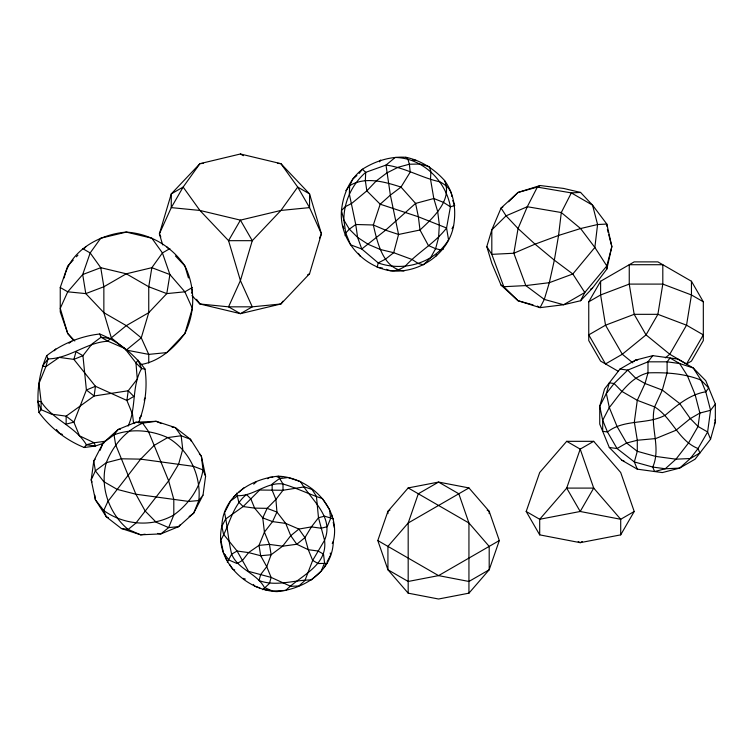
<?xml version="1.0" encoding="UTF-8"?>
<svg xmlns="http://www.w3.org/2000/svg" width="753" height="753" viewBox="0 0 753 753"><rect width="100%" height="100%" fill="white"/><g stroke="black" fill="none" stroke-linecap="round" stroke-linejoin="round"><path stroke-width="1.13" d="M453.598 225.891C456.337 210.031 454.21 193.634 444.496 180.428C434.152 168.973 421.049 160.483 405.848 157.273C390.336 156.295 375.436 160.963 362.409 169.237C349.514 179.365 343.076 194.594 341.467 210.605C339.019 239.661 362.297 266.186 390.374 270.788C418.659 273.876 448.186 254.542 453.598 225.891L451.988 228.714M138.561 422.706C145.282 405.923 147.607 386.986 145.018 369.083C133.62 353.59 117.581 341.165 99.725 334.003C80.618 336.12 61.831 343.801 46.705 355.68C38.987 373.3 36.248 393.405 38.968 412.446C50.366 427.93 66.405 440.364 84.261 447.517L95.452 445.992L103.848 443.141M333.315 541.492C341.401 508.388 309.991 477.383 278.224 476.178C251.041 478.739 222.672 496.302 221.853 526.3C213.767 559.413 245.177 590.418 276.944 591.623C304.137 589.062 332.497 571.499 333.315 541.492L332.252 543.562M203.009 495.145L205.588 476.225L201.409 456.384L190.49 439.3L175.393 427.61L156.125 421.304L135.879 422.226L118.202 429.455L103.105 442.98L93.777 460.987L91.198 479.906L95.367 499.738L106.295 516.822L121.384 528.512L140.651 534.818L160.907 533.896L178.583 526.676L193.681 513.141L203.009 495.145L198.839 500.529L193.681 513.141L189.125 516.539M606.824 269.113L611.85 246.589L606.824 224.065L592.555 205.155L580.582 192.439L563.583 188.429L540.08 185.53L518.055 192.439L501.056 208.054L491.813 229.863L486.796 246.589L491.813 263.315L501.056 285.123L518.055 300.739L540.08 307.648L563.583 304.749L580.582 300.739L592.555 288.023L606.824 269.113L606.824 265.96L611.85 246.589L608.772 234.748M345.09 235.708L345.731 232.978L343.867 220.055L341.467 210.605L345.09 206.802L351.726 203.404L366.833 190.857L376.218 180.965L386.844 172.936L398.111 167.26L409.378 164.229L420.005 164.032L429.389 166.686L430.876 171.722L430.509 179.167L433.813 198.519L437.7 211.593L439.328 224.808L438.613 237.411L435.601 248.688L430.452 257.987L423.468 264.792L418.367 263.559L412.107 259.512L393.687 252.697L380.425 249.525L368.161 244.33L357.609 237.411L349.354 229.166L343.867 220.055C343.773 201.851 352.065 184.306 365.713 172.343L385.997 165.067L395.221 157.462C422.546 157.998 445.663 180.475 450.407 206.811L446.567 228.008L448.543 239.802C434.415 263.202 403.392 271.984 378.213 262.919L361.769 248.998L350.569 244.81L345.731 232.978L349.354 229.166L355.745 224.498L373.337 224.987L385.592 230.183L398.563 234.465L419.995 230.004C432.947 217.918 452.948 199.959 444.496 180.428M710.568 439.206L715.35 421.991L715.35 404.126L705.787 380.745L693.268 367.991L677.804 359.059L652.766 355.651L635.466 360.122L620.001 369.055L604.527 389.028L599.746 406.234L599.746 424.099L609.309 447.489L621.827 460.234L637.292 469.166L662.329 472.583L679.63 468.112L695.094 459.179L710.568 439.206L707.613 431.977L710.568 410.3L705.787 391.786L701.005 380.096L693.268 367.991L679.63 363.53L667.111 361.826L647.985 361.826L627.729 370.109L614.09 383.503L606.353 393.49L599.746 406.234L602.701 420.287L607.483 431.977L617.046 448.543L634.337 461.937L652.766 467.058L665.285 468.761L679.63 468.112L690.313 458.53L698.05 448.543L707.613 431.977L698.05 426.462L690.313 418.583L679.63 403.476L662.329 390.082L645.029 383.503L635.466 377.978L627.729 370.109L620.001 369.055M64.156 277.942C69.954 250.373 99.998 234.211 126.297 232.093C149.988 233.646 171.675 246.165 184.862 265.903C195.356 287.194 195.356 312.241 184.862 333.532C174.103 348.093 159.288 361.534 140.886 364.537M191.949 295.59L199.912 303.986L240.414 313.672L280.916 303.986L309.558 273.753L321.427 233.835L309.558 193.907L280.916 163.674L240.414 153.988L199.912 163.674L171.27 193.907L159.401 233.835L162.695 244.923M73.719 340.441L67.732 333.532L60.249 311.93L60.249 287.505L67.732 265.903L73.229 260.105M377.799 540.55L387.927 511.315L408.182 487.925L438.557 482.08L468.94 487.925L489.196 511.315L499.314 540.55L489.196 569.776L468.94 593.166L438.557 599.011L408.182 593.166L387.927 569.776L377.799 540.55L438.557 575.621L468.94 581.467L489.196 569.776L489.196 546.396L468.94 523.006L408.182 487.925M526.196 511.485L539.694 472.507L566.698 441.324L593.703 441.324L620.707 472.507L634.214 511.485L620.707 534.865L580.205 542.668L539.694 534.865L526.196 511.485L539.694 519.278L580.205 511.485L620.707 519.278L634.214 511.485M128.104 426.104C136.557 407.966 131.446 386.411 141.555 368.612L138.1 360.15L135.954 362.908L137.281 379.07L128.226 390.76L126.899 400.455L132.5 414.15L133.554 423.13M100.093 450.341L103.105 442.98L114.032 434.839L118.202 429.455L120.405 429.248M144.152 400.107L145.018 397.989M191.413 293.143L192.344 291.082L191.695 288.888M319.526 238.033L321.427 233.835L309.558 207.612L297.699 187.064L280.916 163.674L277.481 163.335M580.582 300.739L584.799 292.503L606.824 265.96L594.851 247.445L580.582 228.536L561.296 212.534L527.298 206.727L506.082 215.819L491.813 229.863L491.813 254.354L503.795 286.705L518.055 300.739L533.058 304.89M324.552 566.811L326.058 563.893M327.075 561.945L330.605 555.121L330.266 552.994M714.333 423.958L715.35 421.991L714.898 419.835M618.392 371.361L600.612 361.101L588.752 340.554L588.752 301.802L600.612 281.255L634.167 261.884L657.896 261.884L691.452 281.255L703.321 301.802L703.321 340.554L691.452 361.101L686.52 363.953L669.765 354.249L646.036 334.878L634.167 314.33L629.254 284.097L629.254 264.717L662.809 264.717L662.809 284.097L657.896 314.33L646.036 334.878L622.307 354.249L605.525 363.934L588.752 334.878L605.525 325.192L634.167 314.33L657.896 314.33L686.538 325.192L703.321 334.878L686.538 363.934M379.531 161.82L380.642 160.041M282.93 301.181L280.916 303.986L252.274 306.829L228.554 306.829L199.912 303.986L196.552 299.308M54.367 350.738L55.769 348.931M38.968 412.446L41.114 409.679L41.114 401.688L38.968 383.531L45.886 366.617L48.032 358.917L46.705 355.68M84.261 447.517L86.397 444.759L94.134 442.764L105.458 441.22M95.17 459.189L93.777 460.987L95.367 470.832L103.716 481.609L117.214 489.403L135.879 494.222L188.899 501.451L198.839 500.529C201.343 475.764 189.417 450.172 167.655 437.597C150.779 430.076 131.521 428.306 114.032 434.839L115.623 444.694L135.879 494.222L145.207 511.08L156.125 522.206L168.644 527.589L178.583 526.676L179.976 524.879M139.456 418.094L141.555 415.383M345.815 190.66L349.703 185.643L352.828 178.95L356.894 175.59M359.172 173.416L362.409 169.237L365.713 172.343L365.337 180.654L366.833 190.857L380.19 204.204L418.367 216.789L446.567 228.008C435.055 243.078 417.84 252.311 405.123 266.317C399.702 269.79 392.567 272.586 386.421 269.31M435.676 256.415L437.098 254.57M227.274 562.209L231.66 554.152L237.082 551.027L248.565 552.589L260.689 555.723L271.127 554.754L282.61 546.189L290.743 535.694L298.875 529.067L311.394 526.902L321.202 528.239L327.254 526.676L330.605 518.478L329.569 509.687L322.482 498.59C309.106 494.26 296.513 487.935 283.006 484C266.731 481.694 254.1 496.152 237.722 495.69L230.625 500.98L224.563 512.68C227.5 526.422 228.31 540.485 231.66 554.152C237.807 569.409 256.632 573.118 264.425 587.528L272.558 591.03L285.716 590.427C300.673 575.367 327.856 565.861 324.552 540.296C334.577 516.558 310.923 500.114 300.551 481.609L288.032 477.515L279.259 478.71L272.162 484L272.162 490.259L275.909 499.418L276.944 512.078L272.558 521.613L264.425 532.107L259.013 545.36L260.689 555.723L266.741 566.67L271.127 577.4L269.452 583.434L262.759 589.693M652.766 355.651L647.985 361.826L647.985 372.867L645.029 383.503L637.292 400.314L634.337 421.991L637.292 440.26L637.292 451.301L634.337 461.937L637.292 469.166M715.35 404.126L710.568 410.3L699.876 413.058L690.313 418.583L675.978 430.274L655.722 438.557L637.292 440.26L626.6 443.018L617.046 448.543L609.309 447.489M76.373 256.782L77.936 255.126M84.223 248.499L85.795 246.833M508.548 201.795L518.055 192.439L537.35 187.102L540.08 185.53M233.976 496.66L236.423 494.457M238.88 492.264L243.784 487.869M253.705 484.16L256.302 481.835M633.828 361.591L635.466 360.122L637.678 360.019M60.249 287.505L67.732 291.816L85.795 293.604L103.858 286.761L126.297 273.8L151.842 267.691L169.905 274.544L184.862 291.816L192.344 308.354L184.862 333.532L166.799 352.592L148.746 354.39L126.297 350.07L111.331 337.852L126.297 325.635L148.746 312.674L166.799 293.604L169.905 274.544L162.422 252.942L151.842 238.202L126.297 232.093L100.751 238.202L90.172 252.942L82.698 274.544L67.732 291.816L60.249 308.354L67.732 333.532L74.801 340.987M126.297 350.07L141.263 337.852L148.746 312.674L148.746 286.761L151.842 267.691L162.422 252.942L169.905 248.622M665.37 357.835L669.765 354.249L686.538 325.192L691.452 294.96L691.452 281.255M134.156 423.628L135.879 422.226L142.628 423.148L156.125 421.304L161.34 423.544M267.776 478.739L269.452 477.374L272.746 477.223M68.994 343.283L71.742 341.231M192.344 287.505L184.862 291.816L166.799 293.604L148.746 286.761L126.297 273.8L100.751 267.691L82.698 274.544L85.795 293.604L103.858 312.674L126.297 325.635L141.263 337.852L148.746 354.39L148.746 363.021M307.582 274.892L309.558 273.753M502.882 207L501.056 208.054L506.082 215.819L518.055 228.536L535.054 244.151L554.34 260.161L572.826 273.988L584.799 292.503L563.583 304.749L544.297 299.412L525.81 285.585L513.838 253.243L518.055 228.536L527.298 206.727L537.35 187.102L571.339 192.9L580.582 192.439M590.54 289.19L592.555 288.023M588.752 301.802L600.612 294.96L629.254 284.097L662.809 284.097L691.452 294.96L703.321 301.802M389.95 510.148L387.927 511.315L387.927 513.65M468.94 487.925L408.182 523.006L387.927 546.396L387.927 569.776L408.182 581.467L438.557 575.621L499.314 540.55M593.703 441.324L580.205 449.117L566.698 488.095L539.694 519.278L539.694 534.865M582.229 541.492L580.205 542.668L578.182 541.492M443.395 249.102L440.712 249.911L435.601 248.688L428.363 245.487L419.995 230.004L418.367 216.789L415.581 203.414L401.001 187.083C384.849 181.859 365.374 176.221 349.703 185.643L349.326 193.954L355.745 224.498L357.609 237.411L361.769 248.998L385.592 230.183L415.581 203.414L433.813 198.519L443.395 202.331L450.407 206.811L454.756 205.503L452.751 200.609M145.16 534.206L140.651 534.818L128.142 529.434L121.384 528.512M269.329 589.985L267.136 590.286L264.011 589.26M203.348 163.335L199.912 163.674L183.13 187.064L171.27 207.612L159.401 233.835L160.831 236.979M277.132 477.026L282.61 476.771M412.578 159.834L416.033 160.304M382.402 268.059L377.168 267.343L378.213 262.919L385.592 259.088L393.687 252.697L398.563 234.465L390.374 195.112L385.997 165.067C404.803 167.505 421.398 177.802 439.893 181.812C445.607 184.767 451.593 189.549 451.828 196.514M404.013 271.005C382.882 268.548 377.328 242.25 373.337 224.987L380.19 204.204L390.374 195.112L401.001 187.083L410.225 172.098L409.378 164.229L407.891 159.194L405.848 157.273M145.018 369.083L141.555 368.612L135.954 362.908L124.763 348.46L107.971 341.231L101.053 337.24L99.725 334.003M172.023 427.149L175.393 427.61L181.162 435.761L182.753 449.287L178.583 464.309L168.644 480.819L135.879 523.128L128.142 529.434C109.006 513.527 99.584 486.899 106.295 462.69C113.063 445.494 125.572 430.744 142.628 423.148L148.388 431.29L168.644 480.819L173.802 499.39L173.802 514.977L168.644 527.589L160.907 533.896L157.537 533.444M333.315 518.845L324.552 516.172L318.491 517.744L311.394 526.902L304.937 537.623L296.804 544.259L282.61 546.189L269.452 544.4L259.013 545.36L248.565 552.589L242.504 560.411L237.082 563.545L228.95 560.044L223.528 553.05L220.817 540.155C229.599 525.039 232.395 505.941 246.495 494.495L250.881 498.966L254.627 508.124L262.759 517.885L272.558 521.613L285.716 523.401L298.875 529.067L304.937 537.623L308.288 549.69L312.674 560.411L318.095 563.545L327.254 563.319M621.827 460.234L623.926 460.921M243.144 578.37L245.356 579.095M259.841 587.895L254.627 586.192L253.375 584.432M108.366 517.612L106.295 516.822L103.716 510.515L95.367 499.738L94.84 495.229M234.72 569.974L232.696 569.202L229.74 564.581M62.377 434.425L59.223 433.069L56.428 429.455M501.056 285.123L503.795 286.705L525.81 285.585L549.323 282.686L572.826 273.988L594.851 247.445L597.581 224.526L592.555 205.155L571.339 192.9L561.296 212.534L558.566 235.454L554.34 260.161L549.323 282.686L544.297 299.412L540.08 307.648L537.35 306.076M240.414 153.988L243.379 155.702M566.698 441.324L580.205 449.117L593.703 488.095L620.707 519.278L620.707 534.865M82.698 248.622L90.172 252.942L100.751 267.691L103.858 286.761L103.858 312.674L111.331 337.852M487.163 510.148L489.196 511.315L489.196 513.65M632.849 362.861L622.307 354.249L605.525 325.192L600.612 294.96L600.612 281.255M166.799 246.833L168.371 248.499M175.44 255.954L184.862 265.903L188.438 277.942M199.329 453.692L201.409 456.384L203.009 469.919L205.588 476.225M486.796 246.589L491.813 254.354L513.838 253.243L535.054 244.151L558.566 235.454L580.582 228.536L597.581 224.526L606.824 224.065L606.824 226.164M225.599 558.114L226.785 559.959M358.456 253.347L360.094 256.152M342.624 225.363L343.942 228.592M278.224 476.178L283.006 484L283.006 490.259L275.909 499.418L267.136 508.35L262.759 517.885L264.425 532.107L269.452 544.4L271.127 554.754L266.741 566.67L260.689 574.501L259.013 580.525C275.965 587.011 293.905 579.885 311.394 579.932L321.202 571.141L324.552 562.943L323.517 554.152L318.095 551.027L308.288 549.69L296.804 544.259L290.743 535.694L285.716 523.401L276.944 512.078L267.136 508.35L254.627 508.124L243.144 506.562L238.757 502.091L236.687 493.159M191.347 441.409L190.49 439.3L181.162 435.761L167.655 437.597L154.158 445.39L140.651 459.142L107.886 501.451L103.716 510.515C123.906 525.067 152.031 527.533 173.802 514.977C188.758 504.124 199.912 488.33 203.009 469.919L193.681 466.371L140.651 459.142L121.384 458.793L106.295 462.69L95.367 470.832L91.198 479.906L92.054 482.005M607.379 229.364L608.217 232.592M331.64 514.751L332.092 516.897M333.221 522.271L334.351 527.637M225.213 554.81L225.467 557.013M468.94 593.166L468.94 523.006L458.812 493.77L438.557 482.08L418.31 493.77L408.182 523.006L408.182 593.166M95.452 386.298L94.134 395.993L66.142 416.145L51.486 414.15L41.114 409.679L37.65 401.217L41.114 401.688C52.682 419.685 75.253 426.236 86.397 444.759L95.452 445.992L94.134 442.764L79.479 435.827L73.879 422.141L66.142 416.145L66.142 424.137L73.879 422.141L86.397 389.998L82.934 355.68L91.998 343.989L101.053 337.24L110.107 338.474L107.971 341.231C86.595 342.257 69.643 358.532 48.032 358.917L42.432 366.146L45.886 366.617L59.223 357.393L73.879 359.388L82.934 355.68L76.015 351.689L73.879 359.388L95.452 386.298L126.899 400.455L133.818 396.464L128.226 390.76L94.134 395.993L86.397 389.998L95.452 386.298M654.592 406.893C649.613 426.782 661.369 447.48 652.766 467.058L654.592 471.529L665.285 468.761L675.978 459.179L688.487 443.018L698.05 426.462L699.876 413.058L695.094 394.544L687.357 375.625L679.63 363.53L670.066 358.004L667.111 361.826L667.111 372.867L662.329 390.082L654.592 406.893C672.081 417.595 678.199 440.599 698.05 448.543L699.876 453.005L690.313 458.53L675.978 459.179L655.722 456.422L637.292 451.301L626.6 443.018L617.046 426.462L609.309 407.542L606.353 393.49L609.309 382.853L614.09 383.503L621.827 391.381L637.292 400.314L654.592 406.893M252.274 240.678L240.414 280.605L228.554 306.829L240.414 313.672L252.274 306.829L240.414 280.605L228.554 240.678L199.912 210.445L183.13 187.064L171.27 193.907L171.27 207.612L199.912 210.445L240.414 220.13L280.916 210.445L309.558 207.612L309.558 193.907L297.699 187.064L280.916 210.445L252.274 240.678L228.554 240.678L240.414 220.13L252.274 240.678M312.674 560.411L304.937 580.525L298.875 585.966L290.743 586.333L271.127 577.4L248.565 571.367L237.082 551.027L223.528 534.272L221.853 526.3L225.599 519.081L243.144 506.562L259.653 490.034L283.006 490.259L304.297 486.899L312.034 489.431L316.42 496.293L318.491 517.744L324.552 540.296L312.674 560.411M609.309 407.542L602.701 420.287L602.701 431.328L607.483 431.977C624.284 418.753 647.26 424.965 665.285 415.167C677.211 405.152 689.936 394.384 705.787 391.786L708.742 387.974L701.005 380.096C684.213 373.356 665.887 372.311 647.985 372.867C630.157 377.347 620.114 394.092 609.309 407.542M593.703 488.095L580.205 511.485L566.698 488.095L593.703 488.095"/></g></svg>
